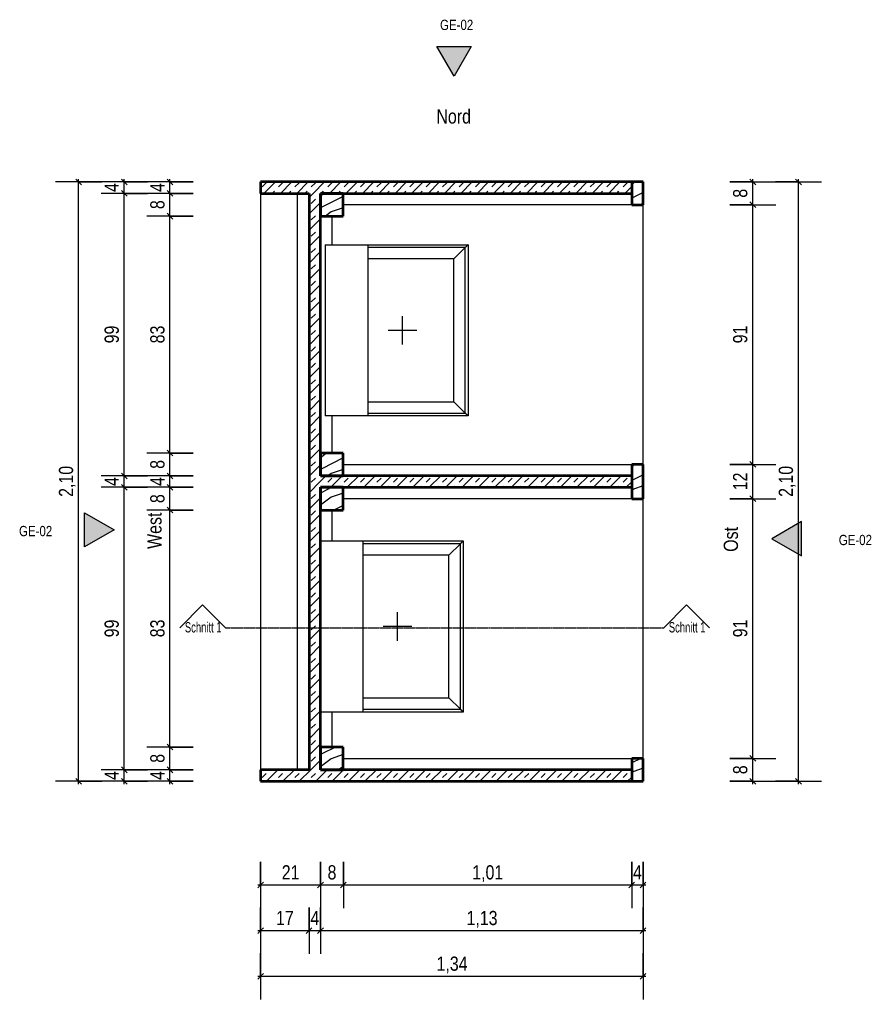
# Model space of a CAD drawing. Header units: millimetres. Extents: x 24432 to 35202, y -11472 to 19833.
# Drawn here: x 24432 to 27415, y 16400 to 19833 of the extents above; entities that cross this region are included whole.
import ezdxf

# ---------------------------------------------------------------- set-up
doc = ezdxf.new("R2010")
doc.units = ezdxf.units.MM
doc.linetypes.add('_Schnittlinie_', pattern=[6, 3, -1, 1, -1])
for name, color, linetype, lineweight in [('A-ANNO-DIMS', 211, 'Continuous', 5), ('A-ANNO-DIMS-20', 211, 'Continuous', 5), ('A-FLOR', 192, 'Continuous', 18), ('A-WALL', 113, 'Continuous', 18), ('A-WALL-PATT', 111, 'Continuous', 35), ('G-ANNO-SYMB', 111, 'Continuous', 5), ('P-SANR-FIXT', 6, 'Continuous', 18), ('S-COLS', 52, 'Continuous', 18)]:
    doc.layers.add(name, color=color, linetype=linetype, lineweight=lineweight)
doc.styles.add('Arial', font='arial.ttf', dxfattribs={"width": 0.8, "height": 36})
doc.styles.add('Arial Narrow', font='ARIALN.TTF', dxfattribs={"width": 0.8, "height": 36})
doc.styles.add('Arial_1', font='arial.ttf', dxfattribs={"width": 0.8, "height": 50})
doc.dimstyles.new('Diagonalstrich_mit_Höhe', dxfattribs={"dimscale": 304.8, "dimtxt": 51.01297, "dimasz": 0.065617, "dimexe": 0.265748, "dimexo": 0.0625, "dimgap": 0.006562, "dimtad": 1, "dimdec": 1, "dimlfac": 0.1, "dimrnd": 0.1, "dimdsep": 46, "dimtxsty": 'Arial_1', "dimblk1": 'OBLIQUE', "dimblk2": 'OBLIQUE', "dimsah": 1, "dimcen": 0.09, "dimdle": 0.032808, "dimazin": 0, "dimtfac": 1, "dimtdec": 4, "dimtix": 1, "dimtmove": 0, "dimatfit": 3, "dimfxl": 0.265748, "dimfxlon": 1, "dimtvp": 1, "dimtolj": 1, "dimtzin": 0, "dimarcsym": 2})
doc.dimstyles.new('Diagonalstrich_mit_Höhe_1', dxfattribs={"dimscale": 304.8, "dimtxt": 51.01297, "dimasz": 0.065617, "dimexe": 0.265748, "dimexo": 0.0625, "dimgap": 0.006562, "dimtad": 1, "dimlfac": 0.001, "dimrnd": 0.001, "dimzin": 0, "dimdsep": 46, "dimtxsty": 'Arial_1', "dimblk1": 'OBLIQUE', "dimblk2": 'OBLIQUE', "dimsah": 1, "dimcen": 0.09, "dimdle": 0.032808, "dimazin": 0, "dimtfac": 1, "dimtdec": 4, "dimtix": 1, "dimtmove": 0, "dimatfit": 3, "dimfxl": 0.265748, "dimfxlon": 1, "dimtvp": 1, "dimtolj": 1, "dimtzin": 0, "dimarcsym": 2})
pattern_1 = [(45, (-7.184, -7.184), (-28.73682, 28.73682), [20.32, -20.32]), (45, (28.737, 0), (-28.73682, 28.73682), [])]
pattern_2 = [(216.87, (33.32, 83.3), (249.899702, 166.600446), [41.65, -374.85]), (206.565, (83.3, 58.31), (-83.300315, -83.300166), [93.132, -93.132]), (198.435, (83.3, 16.66), (-166.599464, -83.300234), [52.684, -210.734])]

# ---------------------------------------------------------------- blocks, each defined once
blk = doc.blocks.new('Waschbecken 08 - 600 x 601-2394314-Ebene 0')
at = {"layer": 'P-SANR-FIXT'}
for p, q in [((-177.1, 150), (-177.1, 300)), ((422.9, 300), (-177.1, 300)), ((422.9, 300), (422.9, 150)), ((-177.1, 150), (-167.1, 150)), ((-177.1, -200), (-177.1, 150)), ((-167.1, 150), (412.9, 150)), ((-167.1, 150), (-167.1, -190)), ((-127.1, 150), (-127.1, -150)), ((372.9, -150), (372.9, 150)), ((412.9, 150), (422.9, 150)), ((412.9, -190), (412.9, 150)), ((422.9, 150), (422.9, -200)), ((122.9, -20), (122.9, 80)), ((72.9, 30), (172.9, 30)), ((-167.1, -190), (-127.1, -150)), ((-127.1, -150), (372.9, -150)), ((412.9, -190), (372.9, -150)), ((422.9, -200), (-177.1, -200)), ((-167.1, -190), (412.9, -190))]:
    blk.add_line(p, q, dxfattribs=at)
for points in [[(-177.1, -200), (-176.5, -199.4), (-175.6, -198.5), (-174.2, -197.1), (-173.2, -196.1), (-172.1, -195), (-171, -193.9), (-170, -192.9), (-168.6, -191.5), (-167.7, -190.6), (-167.1, -190)], [(422.9, -200), (422.3, -199.4), (421.4, -198.5), (420, -197.1), (419, -196.1), (417.9, -195), (416.8, -193.9), (415.8, -192.9), (414.4, -191.5), (413.5, -190.6), (412.9, -190)]]:
    blk.add_open_spline(points, degree=3, knots=[0, 0, 0, 0, 0.2, 0.3, 0.4, 0.5, 0.6, 0.7, 0.8, 1, 1, 1, 1], dxfattribs=at)
blk = doc.blocks.new('Waschbecken 08 - 600 x 601-V1-Ebene 0')
at = {"layer": 'P-SANR-FIXT'}
for p, q in [((-177.1, 150), (-177.1, 300)), ((422.9, 300), (422.9, 150)), ((-177.1, 150), (-167.1, 150)), ((-177.1, -200), (-177.1, 150)), ((-167.1, 150), (412.9, 150)), ((-167.1, 150), (-167.1, -190)), ((-127.1, 150), (-127.1, -150)), ((372.9, -150), (372.9, 150)), ((412.9, 150), (422.9, 150)), ((412.9, -190), (412.9, 150)), ((422.9, 150), (422.9, -200)), ((122.9, -20), (122.9, 80)), ((72.9, 30), (172.9, 30)), ((-167.1, -190), (-127.1, -150)), ((-127.1, -150), (372.9, -150)), ((412.9, -190), (372.9, -150)), ((422.9, -200), (-177.1, -200)), ((-167.1, -190), (412.9, -190))]:
    blk.add_line(p, q, dxfattribs=at)
for points in [[(-177.1, -200), (-176.5, -199.4), (-175.6, -198.5), (-174.2, -197.1), (-173.2, -196.1), (-172.1, -195), (-171, -193.9), (-170, -192.9), (-168.6, -191.5), (-167.7, -190.6), (-167.1, -190)], [(422.9, -200), (422.3, -199.4), (421.4, -198.5), (420, -197.1), (419, -196.1), (417.9, -195), (416.8, -193.9), (415.8, -192.9), (414.4, -191.5), (413.5, -190.6), (412.9, -190)]]:
    blk.add_open_spline(points, degree=3, knots=[0, 0, 0, 0, 0.2, 0.3, 0.4, 0.5, 0.6, 0.7, 0.8, 1, 1, 1, 1], dxfattribs=at)
blk = doc.blocks.new('Holz Stütze - rechteckig - Holz 120 x 40-2457104-Ebene 0')
at = {"layer": 'S-COLS', "lineweight": 5}
h = blk.add_hatch(dxfattribs=at)
h.set_pattern_fill('FP_3', color=256, style=0, pattern_type=2)
h.set_pattern_definition([(126.87, (-18130.894, 26562.437), (166.600446, -249.899702), [41.65, -374.85]), (116.565, (-18155.884, 26512.457), (-83.300166, 83.300315), [93.132, -93.132]), (108.435, (-18197.534, 26512.457), (-83.300234, 166.599464), [52.684, -210.734])])
h.paths.add_polyline_path([(-60, -20), (60, -20), (60, 20), (-60, 20)], flags=0)
at = {"layer": 'S-COLS', "lineweight": 35}
for p, q in [((60, 20), (-60, 20)), ((-60, 20), (-60, -20)), ((60, -20), (60, 20)), ((-60, -20), (60, -20))]:
    blk.add_line(p, q, dxfattribs=at)
blk = doc.blocks.new('Holz Stütze - rechteckig - Holz 80 x 40-2457478-Ebene 0')
at = {"layer": 'S-COLS', "lineweight": 5}
h = blk.add_hatch(dxfattribs=at)
h.set_pattern_fill('FP_4', color=256, style=0, pattern_type=2)
h.set_pattern_definition([(126.87, (-19140.894, 26562.437), (166.6004464, -249.899702), [41.65, -374.85]), (116.565, (-19165.884, 26512.457), (-83.300166, 83.300315), [93.132, -93.132]), (108.435, (-19207.534, 26512.457), (-83.300234, 166.599464), [52.684, -210.734])])
h.paths.add_polyline_path([(-40, -20), (40, -20), (40, 20), (-40, 20)], flags=0)
at = {"layer": 'S-COLS', "lineweight": 35}
for p, q in [((40, 20), (-40, 20)), ((-40, 20), (-40, -20)), ((40, -20), (40, 20)), ((-40, -20), (40, -20))]:
    blk.add_line(p, q, dxfattribs=at)
blk = doc.blocks.new('Holz Stütze - rechteckig - Holz 80 x 40-V2-Ebene 0')
at = {"layer": 'S-COLS', "lineweight": 5}
h = blk.add_hatch(dxfattribs=at)
h.set_pattern_fill('FP_5', color=256, style=0, pattern_type=2)
h.set_pattern_definition([(126.87, (-17120.894, 26562.437), (166.600446, -249.899702), [41.65, -374.85]), (116.565, (-17145.884, 26512.457), (-83.300166, 83.300315), [93.132, -93.132]), (108.435, (-17187.534, 26512.457), (-83.300234, 166.599464), [52.684, -210.734])])
h.paths.add_polyline_path([(-40, -20), (40, -20), (40, 20), (-40, 20)], flags=0)
at = {"layer": 'S-COLS', "lineweight": 35}
for p, q in [((40, 20), (-40, 20)), ((-40, 20), (-40, -20)), ((40, -20), (40, 20)), ((-40, -20), (40, -20))]:
    blk.add_line(p, q, dxfattribs=at)
blk = doc.blocks.new('Ansicht - Ansichtensymbol-639334-Ebene 0')
at = {"layer": 'G-ANNO-SYMB'}
blk.add_hatch(color=256, dxfattribs=at).paths.add_polyline_path([(3, 0), (-3, 0), (0, 5.2)], flags=0)
for p, q in [((0, 5.2), (-3, 0)), ((3, 0), (0, 5.2)), ((-3, 0), (3, 0))]:
    blk.add_line(p, q, dxfattribs=at)
blk = doc.blocks.new('Schnitt - Name-592450-Ebene 0')
at = {"layer": 'G-ANNO-SYMB', "lineweight": 9}
for p, q in [((-4, 4), (-8, 0)), ((0, 0), (-4, 4))]:
    blk.add_line(p, q, dxfattribs=at)
blk = doc.blocks.new('DIMBLOCK1-Ebene 0')
at = {"layer": 'A-ANNO-DIMS-20'}
for p, q in [((25275.8, 16881.9), (25275.8, 16719.9)), ((25275.8, 16800.9), (25275.8, 16881.9)), ((25485.8, 16881.9), (25485.8, 16719.9)), ((25485.8, 16800.9), (25485.8, 16881.9)), ((25265.8, 16800.9), (25485.8, 16800.9))]:
    blk.add_line(p, q, dxfattribs=at)
at = {"layer": 'A-ANNO-DIMS-20', "lineweight": 9}
for p, q in [((25275.8, 16800.9), (25265.8, 16790.9)), ((25275.8, 16800.9), (25285.8, 16810.9)), ((25485.8, 16800.9), (25475.8, 16790.9)), ((25485.8, 16800.9), (25495.8, 16810.9))]:
    blk.add_line(p, q, dxfattribs=at)
at = {"layer": 'A-ANNO-DIMS-20', "color": 0, "insert": (25350.1, 16870.1), "char_height": 50, "width": 73.458, "attachment_point": 1, "line_spacing_factor": 0.941778, "style": 'Arial_1'}
blk.add_mtext('21', dxfattribs=at)
blk = doc.blocks.new('_Oblique')
at = {"color": 0, "linetype": 'ByBlock', "lineweight": -2}
blk.add_line((-0.5, -0.5), (0.5, 0.5), dxfattribs=at)
blk = doc.blocks.new('DIMBLOCK2-Ebene 0')
at = {"layer": 'A-ANNO-DIMS-20'}
for p, q in [((25485.8, 16881.9), (25485.8, 16719.9)), ((25485.8, 16800.9), (25485.8, 16881.9)), ((25565.8, 16881.9), (25565.8, 16719.9)), ((25565.8, 16800.9), (25565.8, 16881.9)), ((25485.8, 16800.9), (25565.8, 16800.9))]:
    blk.add_line(p, q, dxfattribs=at)
at = {"layer": 'A-ANNO-DIMS-20', "lineweight": 9}
for p, q in [((25485.8, 16800.9), (25475.8, 16790.9)), ((25485.8, 16800.9), (25495.8, 16810.9)), ((25565.8, 16800.9), (25555.8, 16790.9)), ((25565.8, 16800.9), (25575.8, 16810.9))]:
    blk.add_line(p, q, dxfattribs=at)
at = {"layer": 'A-ANNO-DIMS-20', "color": 0, "insert": (25510.5, 16870.1), "char_height": 50, "width": 36.729, "attachment_point": 1, "line_spacing_factor": 0.941778, "style": 'Arial_1'}
blk.add_mtext('8', dxfattribs=at)
blk = doc.blocks.new('DIMBLOCK3-Ebene 0')
at = {"layer": 'A-ANNO-DIMS-20'}
for p, q in [((25565.8, 16881.9), (25565.8, 16719.9)), ((25565.8, 16800.9), (25565.8, 16881.9)), ((26575.8, 16881.9), (26575.8, 16719.9)), ((26575.8, 16800.9), (26575.8, 16881.9)), ((25565.8, 16800.9), (26575.8, 16800.9))]:
    blk.add_line(p, q, dxfattribs=at)
at = {"layer": 'A-ANNO-DIMS-20', "lineweight": 9}
for p, q in [((25565.8, 16800.9), (25555.8, 16790.9)), ((25565.8, 16800.9), (25575.8, 16810.9)), ((26575.8, 16800.9), (26565.8, 16790.9)), ((26575.8, 16800.9), (26585.8, 16810.9))]:
    blk.add_line(p, q, dxfattribs=at)
at = {"layer": 'A-ANNO-DIMS-20', "color": 0, "insert": (26017.2, 16870.1), "char_height": 50, "width": 128.552, "attachment_point": 1, "line_spacing_factor": 0.941778, "style": 'Arial_1'}
blk.add_mtext('1,01', dxfattribs=at)
blk = doc.blocks.new('DIMBLOCK4-Ebene 0')
at = {"layer": 'A-ANNO-DIMS-20'}
for p, q in [((26575.8, 16881.9), (26575.8, 16719.9)), ((26575.8, 16800.9), (26575.8, 16881.9)), ((26615.8, 16881.9), (26615.8, 16719.9)), ((26615.8, 16800.9), (26615.8, 16881.9)), ((26575.8, 16800.9), (26625.8, 16800.9))]:
    blk.add_line(p, q, dxfattribs=at)
at = {"layer": 'A-ANNO-DIMS-20', "lineweight": 9}
for p, q in [((26575.8, 16800.9), (26565.8, 16790.9)), ((26575.8, 16800.9), (26585.8, 16810.9)), ((26615.8, 16800.9), (26605.8, 16790.9)), ((26615.8, 16800.9), (26625.8, 16810.9))]:
    blk.add_line(p, q, dxfattribs=at)
at = {"layer": 'A-ANNO-DIMS-20', "color": 0, "insert": (26580.5, 16870.1), "char_height": 50, "width": 36.729, "attachment_point": 1, "line_spacing_factor": 0.941778, "style": 'Arial_1'}
blk.add_mtext('4', dxfattribs=at)
blk = doc.blocks.new('DIMBLOCK5-Ebene 0')
at = {"layer": 'A-ANNO-DIMS-20'}
for p, q in [((25275.8, 16721.9), (25275.8, 16559.9)), ((25275.8, 16640.9), (25275.8, 16721.9)), ((25445.8, 16721.9), (25445.8, 16559.9)), ((25445.8, 16640.9), (25445.8, 16721.9)), ((25265.8, 16640.9), (25445.8, 16640.9))]:
    blk.add_line(p, q, dxfattribs=at)
at = {"layer": 'A-ANNO-DIMS-20', "lineweight": 9}
for p, q in [((25275.8, 16640.9), (25285.8, 16650.9)), ((25445.8, 16640.9), (25455.8, 16650.9)), ((25275.8, 16640.9), (25265.8, 16630.9)), ((25445.8, 16640.9), (25435.8, 16630.9))]:
    blk.add_line(p, q, dxfattribs=at)
at = {"layer": 'A-ANNO-DIMS-20', "color": 0, "insert": (25330.1, 16710.1), "char_height": 50, "width": 73.458, "attachment_point": 1, "line_spacing_factor": 0.941778, "style": 'Arial_1'}
blk.add_mtext('17', dxfattribs=at)
blk = doc.blocks.new('DIMBLOCK6-Ebene 0')
at = {"layer": 'A-ANNO-DIMS-20'}
for p, q in [((25445.8, 16721.9), (25445.8, 16559.9)), ((25445.8, 16640.9), (25445.8, 16721.9)), ((25485.8, 16721.9), (25485.8, 16559.9)), ((25485.8, 16640.9), (25485.8, 16721.9)), ((25445.8, 16640.9), (25485.8, 16640.9))]:
    blk.add_line(p, q, dxfattribs=at)
at = {"layer": 'A-ANNO-DIMS-20', "lineweight": 9}
for p, q in [((25445.8, 16640.9), (25455.8, 16650.9)), ((25485.8, 16640.9), (25495.8, 16650.9)), ((25445.8, 16640.9), (25435.8, 16630.9)), ((25485.8, 16640.9), (25475.8, 16630.9))]:
    blk.add_line(p, q, dxfattribs=at)
at = {"layer": 'A-ANNO-DIMS-20', "color": 0, "insert": (25450.5, 16710.1), "char_height": 50, "width": 36.729, "attachment_point": 1, "line_spacing_factor": 0.941778, "style": 'Arial_1'}
blk.add_mtext('4', dxfattribs=at)
blk = doc.blocks.new('DIMBLOCK7-Ebene 0')
at = {"layer": 'A-ANNO-DIMS-20'}
for p, q in [((25485.8, 16721.9), (25485.8, 16559.9)), ((25485.8, 16640.9), (25485.8, 16721.9)), ((26615.8, 16721.9), (26615.8, 16559.9)), ((26615.8, 16640.9), (26615.8, 16721.9)), ((25485.8, 16640.9), (26625.8, 16640.9))]:
    blk.add_line(p, q, dxfattribs=at)
at = {"layer": 'A-ANNO-DIMS-20', "lineweight": 9}
for p, q in [((25485.8, 16640.9), (25495.8, 16650.9)), ((26615.8, 16640.9), (26625.8, 16650.9)), ((25485.8, 16640.9), (25475.8, 16630.9)), ((26615.8, 16640.9), (26605.8, 16630.9))]:
    blk.add_line(p, q, dxfattribs=at)
at = {"layer": 'A-ANNO-DIMS-20', "color": 0, "insert": (25997.2, 16710.1), "char_height": 50, "width": 128.552, "attachment_point": 1, "line_spacing_factor": 0.941778, "style": 'Arial_1'}
blk.add_mtext('1,13', dxfattribs=at)
blk = doc.blocks.new('DIMBLOCK8-Ebene 0')
at = {"layer": 'A-ANNO-DIMS-20'}
for p, q in [((25275.8, 16561.9), (25275.8, 16399.9)), ((25275.8, 16480.9), (25275.8, 16561.9)), ((26615.8, 16561.9), (26615.8, 16399.9)), ((26615.8, 16480.9), (26615.8, 16561.9)), ((25265.8, 16480.9), (26625.8, 16480.9))]:
    blk.add_line(p, q, dxfattribs=at)
at = {"layer": 'A-ANNO-DIMS-20', "lineweight": 9}
for p, q in [((25275.8, 16480.9), (25265.8, 16470.9)), ((25275.8, 16480.9), (25285.8, 16490.9)), ((26615.8, 16480.9), (26605.8, 16470.9)), ((26615.8, 16480.9), (26625.8, 16490.9))]:
    blk.add_line(p, q, dxfattribs=at)
at = {"layer": 'A-ANNO-DIMS-20', "color": 0, "insert": (25892.2, 16550.1), "char_height": 50, "width": 128.552, "attachment_point": 1, "line_spacing_factor": 0.941778, "style": 'Arial_1'}
blk.add_mtext('1,34', dxfattribs=at)
blk = doc.blocks.new('DIMBLOCK9-Ebene 0')
at = {"layer": 'A-ANNO-DIMS-20'}
for p, q in [((25039.6, 17204.2), (24877.6, 17204.2)), ((24958.6, 17154.2), (24958.6, 17204.2)), ((24958.6, 17204.2), (25039.6, 17204.2)), ((25039.6, 17164.2), (24877.6, 17164.2)), ((24958.6, 17164.2), (25039.6, 17164.2))]:
    blk.add_line(p, q, dxfattribs=at)
at = {"layer": 'A-ANNO-DIMS-20', "lineweight": 9}
for p, q in [((24958.6, 17204.2), (24948.6, 17214.2)), ((24958.6, 17204.2), (24968.6, 17194.2)), ((24958.6, 17164.2), (24948.6, 17174.2)), ((24958.6, 17164.2), (24968.6, 17154.2))]:
    blk.add_line(p, q, dxfattribs=at)
at = {"layer": 'A-ANNO-DIMS-20', "color": 0, "insert": (24889.4, 17168.9), "char_height": 50, "width": 36.729, "attachment_point": 1, "rotation": 90, "line_spacing_factor": 0.941778, "style": 'Arial_1'}
blk.add_mtext('4', dxfattribs=at)
blk = doc.blocks.new('DIMBLOCK10-Ebene 0')
at = {"layer": 'A-ANNO-DIMS-20'}
for p, q in [((25039.6, 17284.2), (24877.6, 17284.2)), ((24958.6, 17204.2), (24958.6, 17284.2)), ((24958.6, 17284.2), (25039.6, 17284.2)), ((25039.6, 17204.2), (24877.6, 17204.2)), ((24958.6, 17204.2), (25039.6, 17204.2))]:
    blk.add_line(p, q, dxfattribs=at)
at = {"layer": 'A-ANNO-DIMS-20', "lineweight": 9}
for p, q in [((24958.6, 17284.2), (24948.6, 17294.2)), ((24958.6, 17284.2), (24968.6, 17274.2)), ((24958.6, 17204.2), (24948.6, 17214.2)), ((24958.6, 17204.2), (24968.6, 17194.2))]:
    blk.add_line(p, q, dxfattribs=at)
at = {"layer": 'A-ANNO-DIMS-20', "color": 0, "insert": (24889.4, 17228.9), "char_height": 50, "width": 36.729, "attachment_point": 1, "rotation": 90, "line_spacing_factor": 0.941778, "style": 'Arial_1'}
blk.add_mtext('8', dxfattribs=at)
blk = doc.blocks.new('DIMBLOCK11-Ebene 0')
at = {"layer": 'A-ANNO-DIMS-20'}
for p, q in [((25039.6, 18114.2), (24877.6, 18114.2)), ((24958.6, 17284.2), (24958.6, 18114.2)), ((24958.6, 18114.2), (25039.6, 18114.2)), ((25039.6, 17284.2), (24877.6, 17284.2)), ((24958.6, 17284.2), (25039.6, 17284.2))]:
    blk.add_line(p, q, dxfattribs=at)
at = {"layer": 'A-ANNO-DIMS-20', "lineweight": 9}
for p, q in [((24958.6, 18114.2), (24948.6, 18124.2)), ((24958.6, 18114.2), (24968.6, 18104.2)), ((24958.6, 17284.2), (24948.6, 17294.2)), ((24958.6, 17284.2), (24968.6, 17274.2))]:
    blk.add_line(p, q, dxfattribs=at)
at = {"layer": 'A-ANNO-DIMS-20', "color": 0, "insert": (24889.4, 17668.6), "char_height": 50, "width": 73.458, "attachment_point": 1, "rotation": 90, "line_spacing_factor": 0.941778, "style": 'Arial_1'}
blk.add_mtext('83', dxfattribs=at)
blk = doc.blocks.new('DIMBLOCK12-Ebene 0')
at = {"layer": 'A-ANNO-DIMS-20', "lineweight": 9}
for p, q in [((24958.6, 18194.2), (24948.6, 18204.2)), ((24958.6, 18194.2), (24968.6, 18184.2)), ((24958.6, 18114.2), (24948.6, 18124.2)), ((24958.6, 18114.2), (24968.6, 18104.2))]:
    blk.add_line(p, q, dxfattribs=at)
at = {"layer": 'A-ANNO-DIMS-20'}
for p, q in [((25039.6, 18194.2), (24877.6, 18194.2)), ((24958.6, 18114.2), (24958.6, 18194.2)), ((24958.6, 18194.2), (25039.6, 18194.2)), ((25039.6, 18114.2), (24877.6, 18114.2)), ((24958.6, 18114.2), (25039.6, 18114.2))]:
    blk.add_line(p, q, dxfattribs=at)
at = {"layer": 'A-ANNO-DIMS-20', "color": 0, "insert": (24889.4, 18138.9), "char_height": 50, "width": 36.729, "attachment_point": 1, "rotation": 90, "line_spacing_factor": 0.941778, "style": 'Arial_1'}
blk.add_mtext('8', dxfattribs=at)
blk = doc.blocks.new('DIMBLOCK13-Ebene 0')
at = {"layer": 'A-ANNO-DIMS-20'}
for p, q in [((25039.6, 18234.2), (24877.6, 18234.2)), ((24958.6, 18194.2), (24958.6, 18234.2)), ((24958.6, 18234.2), (25039.6, 18234.2)), ((25039.6, 18194.2), (24877.6, 18194.2)), ((24958.6, 18194.2), (25039.6, 18194.2))]:
    blk.add_line(p, q, dxfattribs=at)
at = {"layer": 'A-ANNO-DIMS-20', "lineweight": 9}
for p, q in [((24958.6, 18234.2), (24948.6, 18244.2)), ((24958.6, 18234.2), (24968.6, 18224.2)), ((24958.6, 18194.2), (24948.6, 18204.2)), ((24958.6, 18194.2), (24968.6, 18184.2))]:
    blk.add_line(p, q, dxfattribs=at)
at = {"layer": 'A-ANNO-DIMS-20', "color": 0, "insert": (24889.4, 18198.9), "char_height": 50, "width": 36.729, "attachment_point": 1, "rotation": 90, "line_spacing_factor": 0.941778, "style": 'Arial_1'}
blk.add_mtext('4', dxfattribs=at)
blk = doc.blocks.new('DIMBLOCK14-Ebene 0')
at = {"layer": 'A-ANNO-DIMS-20'}
for p, q in [((25039.6, 18314.2), (24877.6, 18314.2)), ((24958.6, 18234.2), (24958.6, 18314.2)), ((24958.6, 18314.2), (25039.6, 18314.2)), ((25039.6, 18234.2), (24877.6, 18234.2)), ((24958.6, 18234.2), (25039.6, 18234.2))]:
    blk.add_line(p, q, dxfattribs=at)
at = {"layer": 'A-ANNO-DIMS-20', "lineweight": 9}
for p, q in [((24958.6, 18314.2), (24948.6, 18324.2)), ((24958.6, 18314.2), (24968.6, 18304.2)), ((24958.6, 18234.2), (24948.6, 18244.2)), ((24958.6, 18234.2), (24968.6, 18224.2))]:
    blk.add_line(p, q, dxfattribs=at)
at = {"layer": 'A-ANNO-DIMS-20', "color": 0, "insert": (24889.4, 18258.9), "char_height": 50, "width": 36.729, "attachment_point": 1, "rotation": 90, "line_spacing_factor": 0.941778, "style": 'Arial_1'}
blk.add_mtext('8', dxfattribs=at)
blk = doc.blocks.new('DIMBLOCK15-Ebene 0')
at = {"layer": 'A-ANNO-DIMS-20'}
for p, q in [((25039.6, 19144.2), (24877.6, 19144.2)), ((24958.6, 18314.2), (24958.6, 19144.2)), ((24958.6, 19144.2), (25039.6, 19144.2)), ((25039.6, 18314.2), (24877.6, 18314.2)), ((24958.6, 18314.2), (25039.6, 18314.2))]:
    blk.add_line(p, q, dxfattribs=at)
at = {"layer": 'A-ANNO-DIMS-20', "lineweight": 9}
for p, q in [((24958.6, 19144.2), (24948.6, 19154.2)), ((24958.6, 19144.2), (24968.6, 19134.2)), ((24958.6, 18314.2), (24948.6, 18324.2)), ((24958.6, 18314.2), (24968.6, 18304.2))]:
    blk.add_line(p, q, dxfattribs=at)
at = {"layer": 'A-ANNO-DIMS-20', "color": 0, "insert": (24889.4, 18698.6), "char_height": 50, "width": 73.458, "attachment_point": 1, "rotation": 90, "line_spacing_factor": 0.941778, "style": 'Arial_1'}
blk.add_mtext('83', dxfattribs=at)
blk = doc.blocks.new('DIMBLOCK16-Ebene 0')
at = {"layer": 'A-ANNO-DIMS-20', "lineweight": 9}
for p, q in [((24958.6, 19224.2), (24948.6, 19234.2)), ((24958.6, 19224.2), (24968.6, 19214.2)), ((24958.6, 19144.2), (24948.6, 19154.2)), ((24958.6, 19144.2), (24968.6, 19134.2))]:
    blk.add_line(p, q, dxfattribs=at)
at = {"layer": 'A-ANNO-DIMS-20'}
for p, q in [((25039.6, 19224.2), (24877.6, 19224.2)), ((24958.6, 19144.2), (24958.6, 19224.2)), ((24958.6, 19224.2), (25039.6, 19224.2)), ((25039.6, 19144.2), (24877.6, 19144.2)), ((24958.6, 19144.2), (25039.6, 19144.2))]:
    blk.add_line(p, q, dxfattribs=at)
at = {"layer": 'A-ANNO-DIMS-20', "color": 0, "insert": (24889.4, 19168.9), "char_height": 50, "width": 36.729, "attachment_point": 1, "rotation": 90, "line_spacing_factor": 0.941778, "style": 'Arial_1'}
blk.add_mtext('8', dxfattribs=at)
blk = doc.blocks.new('DIMBLOCK17-Ebene 0')
at = {"layer": 'A-ANNO-DIMS-20'}
for p, q in [((25039.6, 19264.2), (24877.6, 19264.2)), ((24958.6, 19224.2), (24958.6, 19274.2)), ((24958.6, 19264.2), (25039.6, 19264.2)), ((25039.6, 19224.2), (24877.6, 19224.2)), ((24958.6, 19224.2), (25039.6, 19224.2))]:
    blk.add_line(p, q, dxfattribs=at)
at = {"layer": 'A-ANNO-DIMS-20', "lineweight": 9}
for p, q in [((24958.6, 19264.2), (24948.6, 19274.2)), ((24958.6, 19264.2), (24968.6, 19254.2)), ((24958.6, 19224.2), (24948.6, 19234.2)), ((24958.6, 19224.2), (24968.6, 19214.2))]:
    blk.add_line(p, q, dxfattribs=at)
at = {"layer": 'A-ANNO-DIMS-20', "color": 0, "insert": (24889.4, 19228.9), "char_height": 50, "width": 36.729, "attachment_point": 1, "rotation": 90, "line_spacing_factor": 0.941778, "style": 'Arial_1'}
blk.add_mtext('4', dxfattribs=at)
blk = doc.blocks.new('DIMBLOCK18-Ebene 0')
at = {"layer": 'A-ANNO-DIMS-20'}
for p, q in [((24879.6, 17204.2), (24717.6, 17204.2)), ((24798.6, 17154.2), (24798.6, 17204.2)), ((24798.6, 17204.2), (24879.6, 17204.2)), ((24879.6, 17164.2), (24717.6, 17164.2)), ((24798.6, 17164.2), (24879.6, 17164.2))]:
    blk.add_line(p, q, dxfattribs=at)
at = {"layer": 'A-ANNO-DIMS-20', "lineweight": 9}
for p, q in [((24798.6, 17204.2), (24788.6, 17214.2)), ((24798.6, 17204.2), (24808.6, 17194.2)), ((24798.6, 17164.2), (24788.6, 17174.2)), ((24798.6, 17164.2), (24808.6, 17154.2))]:
    blk.add_line(p, q, dxfattribs=at)
at = {"layer": 'A-ANNO-DIMS-20', "color": 0, "insert": (24729.4, 17168.9), "char_height": 50, "width": 36.729, "attachment_point": 1, "rotation": 90, "line_spacing_factor": 0.941778, "style": 'Arial_1'}
blk.add_mtext('4', dxfattribs=at)
blk = doc.blocks.new('DIMBLOCK19-Ebene 0')
at = {"layer": 'A-ANNO-DIMS-20', "lineweight": 9}
for p, q in [((24798.6, 18194.2), (24788.6, 18204.2)), ((24798.6, 18194.2), (24808.6, 18184.2)), ((24798.6, 17204.2), (24788.6, 17214.2)), ((24798.6, 17204.2), (24808.6, 17194.2))]:
    blk.add_line(p, q, dxfattribs=at)
at = {"layer": 'A-ANNO-DIMS-20'}
for p, q in [((24879.6, 18194.2), (24717.6, 18194.2)), ((24798.6, 17204.2), (24798.6, 18194.2)), ((24798.6, 18194.2), (24879.6, 18194.2)), ((24879.6, 17204.2), (24717.6, 17204.2)), ((24798.6, 17204.2), (24879.6, 17204.2))]:
    blk.add_line(p, q, dxfattribs=at)
at = {"layer": 'A-ANNO-DIMS-20', "color": 0, "insert": (24729.4, 17668.6), "char_height": 50, "width": 73.458, "attachment_point": 1, "rotation": 90, "line_spacing_factor": 0.941778, "style": 'Arial_1'}
blk.add_mtext('99', dxfattribs=at)
blk = doc.blocks.new('DIMBLOCK20-Ebene 0')
at = {"layer": 'A-ANNO-DIMS-20'}
for p, q in [((24879.6, 18234.2), (24717.6, 18234.2)), ((24798.6, 18194.2), (24798.6, 18234.2)), ((24798.6, 18234.2), (24879.6, 18234.2)), ((24879.6, 18194.2), (24717.6, 18194.2)), ((24798.6, 18194.2), (24879.6, 18194.2))]:
    blk.add_line(p, q, dxfattribs=at)
at = {"layer": 'A-ANNO-DIMS-20', "lineweight": 9}
for p, q in [((24798.6, 18234.2), (24788.6, 18244.2)), ((24798.6, 18234.2), (24808.6, 18224.2)), ((24798.6, 18194.2), (24788.6, 18204.2)), ((24798.6, 18194.2), (24808.6, 18184.2))]:
    blk.add_line(p, q, dxfattribs=at)
at = {"layer": 'A-ANNO-DIMS-20', "color": 0, "insert": (24729.4, 18198.9), "char_height": 50, "width": 36.729, "attachment_point": 1, "rotation": 90, "line_spacing_factor": 0.941778, "style": 'Arial_1'}
blk.add_mtext('4', dxfattribs=at)
blk = doc.blocks.new('DIMBLOCK21-Ebene 0')
at = {"layer": 'A-ANNO-DIMS-20', "lineweight": 9}
for p, q in [((24798.6, 19224.2), (24788.6, 19234.2)), ((24798.6, 19224.2), (24808.6, 19214.2)), ((24798.6, 18234.2), (24788.6, 18244.2)), ((24798.6, 18234.2), (24808.6, 18224.2))]:
    blk.add_line(p, q, dxfattribs=at)
at = {"layer": 'A-ANNO-DIMS-20'}
for p, q in [((24879.6, 19224.2), (24717.6, 19224.2)), ((24798.6, 18234.2), (24798.6, 19224.2)), ((24798.6, 19224.2), (24879.6, 19224.2)), ((24879.6, 18234.2), (24717.6, 18234.2)), ((24798.6, 18234.2), (24879.6, 18234.2))]:
    blk.add_line(p, q, dxfattribs=at)
at = {"layer": 'A-ANNO-DIMS-20', "color": 0, "insert": (24729.4, 18698.6), "char_height": 50, "width": 73.458, "attachment_point": 1, "rotation": 90, "line_spacing_factor": 0.941778, "style": 'Arial_1'}
blk.add_mtext('99', dxfattribs=at)
blk = doc.blocks.new('DIMBLOCK22-Ebene 0')
at = {"layer": 'A-ANNO-DIMS-20'}
for p, q in [((24879.6, 19264.2), (24717.6, 19264.2)), ((24798.6, 19224.2), (24798.6, 19274.2)), ((24798.6, 19264.2), (24879.6, 19264.2)), ((24879.6, 19224.2), (24717.6, 19224.2)), ((24798.6, 19224.2), (24879.6, 19224.2))]:
    blk.add_line(p, q, dxfattribs=at)
at = {"layer": 'A-ANNO-DIMS-20', "lineweight": 9}
for p, q in [((24798.6, 19264.2), (24788.6, 19274.2)), ((24798.6, 19264.2), (24808.6, 19254.2)), ((24798.6, 19224.2), (24788.6, 19234.2)), ((24798.6, 19224.2), (24808.6, 19214.2))]:
    blk.add_line(p, q, dxfattribs=at)
at = {"layer": 'A-ANNO-DIMS-20', "color": 0, "insert": (24729.4, 19228.9), "char_height": 50, "width": 36.729, "attachment_point": 1, "rotation": 90, "line_spacing_factor": 0.941778, "style": 'Arial_1'}
blk.add_mtext('4', dxfattribs=at)
blk = doc.blocks.new('DIMBLOCK23-Ebene 0')
at = {"layer": 'A-ANNO-DIMS-20'}
for p, q in [((24719.6, 19264.2), (24557.6, 19264.2)), ((24638.6, 17154.2), (24638.6, 19274.2)), ((24638.6, 19264.2), (24719.6, 19264.2)), ((24719.6, 17164.2), (24557.6, 17164.2)), ((24638.6, 17164.2), (24719.6, 17164.2))]:
    blk.add_line(p, q, dxfattribs=at)
at = {"layer": 'A-ANNO-DIMS-20', "lineweight": 9}
for p, q in [((24638.6, 19264.2), (24628.6, 19274.2)), ((24638.6, 19264.2), (24648.6, 19254.2)), ((24638.6, 17164.2), (24628.6, 17174.2)), ((24638.6, 17164.2), (24648.6, 17154.2))]:
    blk.add_line(p, q, dxfattribs=at)
at = {"layer": 'A-ANNO-DIMS-20', "color": 0, "insert": (24569.4, 18160.6), "char_height": 50, "width": 128.552, "attachment_point": 1, "rotation": 90, "line_spacing_factor": 0.941778, "style": 'Arial_1'}
blk.add_mtext('2,10', dxfattribs=at)
blk = doc.blocks.new('DIMBLOCK24-Ebene 0')
at = {"layer": 'A-ANNO-DIMS-20'}
for p, q in [((26919.1, 17244.2), (27081.1, 17244.2)), ((27000.1, 17244.2), (26919.1, 17244.2)), ((27000.1, 17154.2), (27000.1, 17244.2)), ((26919.1, 17164.2), (27081.1, 17164.2)), ((27000.1, 17164.2), (26919.1, 17164.2))]:
    blk.add_line(p, q, dxfattribs=at)
at = {"layer": 'A-ANNO-DIMS-20', "lineweight": 9}
for p, q in [((27000.1, 17244.2), (26990.1, 17254.2)), ((27000.1, 17244.2), (27010.1, 17234.2)), ((27000.1, 17164.2), (26990.1, 17174.2)), ((27000.1, 17164.2), (27010.1, 17154.2))]:
    blk.add_line(p, q, dxfattribs=at)
at = {"layer": 'A-ANNO-DIMS-20', "color": 0, "insert": (26930.8, 17188.9), "char_height": 50, "width": 36.729, "attachment_point": 1, "rotation": 90, "line_spacing_factor": 0.941778, "style": 'Arial_1'}
blk.add_mtext('8', dxfattribs=at)
blk = doc.blocks.new('DIMBLOCK25-Ebene 0')
at = {"layer": 'A-ANNO-DIMS-20', "lineweight": 9}
for p, q in [((27000.1, 18154.2), (26990.1, 18164.2)), ((27000.1, 18154.2), (27010.1, 18144.2)), ((27000.1, 17244.2), (26990.1, 17254.2)), ((27000.1, 17244.2), (27010.1, 17234.2))]:
    blk.add_line(p, q, dxfattribs=at)
at = {"layer": 'A-ANNO-DIMS-20'}
for p, q in [((26919.1, 18154.2), (27081.1, 18154.2)), ((27000.1, 18154.2), (26919.1, 18154.2)), ((27000.1, 17244.2), (27000.1, 18154.2)), ((26919.1, 17244.2), (27081.1, 17244.2)), ((27000.1, 17244.2), (26919.1, 17244.2))]:
    blk.add_line(p, q, dxfattribs=at)
at = {"layer": 'A-ANNO-DIMS-20', "color": 0, "insert": (26930.8, 17668.6), "char_height": 50, "width": 73.458, "attachment_point": 1, "rotation": 90, "line_spacing_factor": 0.941778, "style": 'Arial_1'}
blk.add_mtext('91', dxfattribs=at)
blk = doc.blocks.new('DIMBLOCK26-Ebene 0')
at = {"layer": 'A-ANNO-DIMS-20'}
for p, q in [((26919.1, 18274.2), (27081.1, 18274.2)), ((27000.1, 18274.2), (26919.1, 18274.2)), ((27000.1, 18154.2), (27000.1, 18274.2)), ((26919.1, 18154.2), (27081.1, 18154.2)), ((27000.1, 18154.2), (26919.1, 18154.2))]:
    blk.add_line(p, q, dxfattribs=at)
at = {"layer": 'A-ANNO-DIMS-20', "lineweight": 9}
for p, q in [((27000.1, 18274.2), (26990.1, 18284.2)), ((27000.1, 18274.2), (27010.1, 18264.2)), ((27000.1, 18154.2), (26990.1, 18164.2)), ((27000.1, 18154.2), (27010.1, 18144.2))]:
    blk.add_line(p, q, dxfattribs=at)
at = {"layer": 'A-ANNO-DIMS-20', "color": 0, "insert": (26930.8, 18183.6), "char_height": 50, "width": 73.458, "attachment_point": 1, "rotation": 90, "line_spacing_factor": 0.941778, "style": 'Arial_1'}
blk.add_mtext('12', dxfattribs=at)
blk = doc.blocks.new('DIMBLOCK27-Ebene 0')
at = {"layer": 'A-ANNO-DIMS-20', "lineweight": 9}
for p, q in [((27000.1, 19184.2), (26990.1, 19194.2)), ((27000.1, 19184.2), (27010.1, 19174.2)), ((27000.1, 18274.2), (26990.1, 18284.2)), ((27000.1, 18274.2), (27010.1, 18264.2))]:
    blk.add_line(p, q, dxfattribs=at)
at = {"layer": 'A-ANNO-DIMS-20'}
for p, q in [((26919.1, 19184.2), (27081.1, 19184.2)), ((27000.1, 19184.2), (26919.1, 19184.2)), ((27000.1, 18274.2), (27000.1, 19184.2)), ((26919.1, 18274.2), (27081.1, 18274.2)), ((27000.1, 18274.2), (26919.1, 18274.2))]:
    blk.add_line(p, q, dxfattribs=at)
at = {"layer": 'A-ANNO-DIMS-20', "color": 0, "insert": (26930.8, 18698.6), "char_height": 50, "width": 73.458, "attachment_point": 1, "rotation": 90, "line_spacing_factor": 0.941778, "style": 'Arial_1'}
blk.add_mtext('91', dxfattribs=at)
blk = doc.blocks.new('DIMBLOCK28-Ebene 0')
at = {"layer": 'A-ANNO-DIMS-20'}
for p, q in [((26919.1, 19264.2), (27081.1, 19264.2)), ((27000.1, 19264.2), (26919.1, 19264.2)), ((27000.1, 19184.2), (27000.1, 19274.2)), ((26919.1, 19184.2), (27081.1, 19184.2)), ((27000.1, 19184.2), (26919.1, 19184.2))]:
    blk.add_line(p, q, dxfattribs=at)
at = {"layer": 'A-ANNO-DIMS-20', "lineweight": 9}
for p, q in [((27000.1, 19264.2), (26990.1, 19274.2)), ((27000.1, 19264.2), (27010.1, 19254.2)), ((27000.1, 19184.2), (26990.1, 19194.2)), ((27000.1, 19184.2), (27010.1, 19174.2))]:
    blk.add_line(p, q, dxfattribs=at)
at = {"layer": 'A-ANNO-DIMS-20', "color": 0, "insert": (26930.8, 19208.9), "char_height": 50, "width": 36.729, "attachment_point": 1, "rotation": 90, "line_spacing_factor": 0.941778, "style": 'Arial_1'}
blk.add_mtext('8', dxfattribs=at)
blk = doc.blocks.new('DIMBLOCK29-Ebene 0')
at = {"layer": 'A-ANNO-DIMS-20'}
for p, q in [((27079.1, 19264.2), (27241.1, 19264.2)), ((27160.1, 19264.2), (27079.1, 19264.2)), ((27160.1, 17154.2), (27160.1, 19274.2)), ((27079.1, 17164.2), (27241.1, 17164.2)), ((27160.1, 17164.2), (27079.1, 17164.2))]:
    blk.add_line(p, q, dxfattribs=at)
at = {"layer": 'A-ANNO-DIMS-20', "lineweight": 9}
for p, q in [((27160.1, 19264.2), (27150.1, 19274.2)), ((27160.1, 19264.2), (27170.1, 19254.2)), ((27160.1, 17164.2), (27150.1, 17174.2)), ((27160.1, 17164.2), (27170.1, 17154.2))]:
    blk.add_line(p, q, dxfattribs=at)
at = {"layer": 'A-ANNO-DIMS-20', "color": 0, "insert": (27090.8, 18160.6), "char_height": 50, "width": 128.552, "attachment_point": 1, "rotation": 90, "line_spacing_factor": 0.941778, "style": 'Arial_1'}
blk.add_mtext('2,10', dxfattribs=at)

msp = doc.modelspace()

# ---------------------------------------------------------------- hatches: boundary and pattern name
at = {"layer": 'A-WALL-PATT', "lineweight": 5}
h = msp.add_hatch(dxfattribs=at)
h.set_pattern_fill('FP_1', color=256, style=0, pattern_type=2)
h.set_pattern_definition(pattern_1)
h.paths.add_polyline_path([(26575.757, 19224.194), (26575.757, 19264.194), (25275.757, 19264.194), (25275.757, 19224.194), (26013.734, 19224.194)], flags=0)
h = msp.add_hatch(dxfattribs=at)
h.set_pattern_fill('FP_1', color=256, style=0, pattern_type=2)
h.set_pattern_definition(pattern_1)
h.paths.add_polyline_path([(25485.757, 17204.194), (25485.757, 19224.194), (25445.757, 19224.194), (25445.757, 17204.194)], flags=0)
h = msp.add_hatch(dxfattribs=at)
h.set_pattern_fill('FP_1', color=256, style=0, pattern_type=2)
h.set_pattern_definition(pattern_1)
h.paths.add_polyline_path([(26575.757, 18194.194), (26575.757, 18234.194), (25485.757, 18234.194), (25485.757, 18194.194), (26013.734, 18194.194)], flags=0)
h = msp.add_hatch(dxfattribs=at)
h.set_pattern_fill('FP_1', color=256, style=0, pattern_type=2)
h.set_pattern_definition(pattern_1)
h.paths.add_polyline_path([(26575.757, 17164.194), (26575.757, 17204.194), (25275.757, 17204.194), (25275.757, 17164.194), (26013.734, 17164.194)], flags=0)
at = {"layer": 'S-COLS', "lineweight": 5}
h = msp.add_hatch(dxfattribs=at)
h.set_pattern_fill('FP_2', color=256, style=0, pattern_type=2)
h.set_pattern_definition(pattern_2)
h.paths.add_polyline_path([(25565.757, 19144.194), (25565.757, 19224.194), (25485.757, 19224.194), (25485.757, 19144.194)], flags=0)
h = msp.add_hatch(dxfattribs=at)
h.set_pattern_fill('FP_2', color=256, style=0, pattern_type=2)
h.set_pattern_definition(pattern_2)
h.paths.add_polyline_path([(25565.757, 18234.194), (25565.757, 18314.194), (25485.757, 18314.194), (25485.757, 18234.194)], flags=0)
h = msp.add_hatch(dxfattribs=at)
h.set_pattern_fill('FP_2', color=256, style=0, pattern_type=2)
h.set_pattern_definition(pattern_2)
h.paths.add_polyline_path([(25565.757, 18114.194), (25565.757, 18194.194), (25485.757, 18194.194), (25485.757, 18114.194)], flags=0)
h = msp.add_hatch(dxfattribs=at)
h.set_pattern_fill('FP_2', color=256, style=0, pattern_type=2)
h.set_pattern_definition(pattern_2)
h.paths.add_polyline_path([(25565.757, 17204.194), (25565.757, 17284.194), (25485.757, 17284.194), (25485.757, 17204.194)], flags=0)

# ---------------------------------------------------------------- linework, layer by layer
at = {"layer": 'A-FLOR'}
for p, q in [((25275.757, 19224.194), (25275.757, 17204.194)), ((26615.757, 18274.194), (26615.757, 19184.194)), ((26615.757, 17244.194), (26615.757, 18154.194))]:
    msp.add_line(p, q, dxfattribs=at)
at = {"layer": 'A-WALL', "color": 7, "lineweight": 35}
for p, q in [((26575.757, 19264.194), (25275.757, 19264.194)), ((25275.757, 19264.194), (25275.757, 19224.194)), ((25275.757, 19224.194), (25445.757, 19224.194)), ((25445.757, 19224.194), (25445.757, 17204.194)), ((25485.757, 18234.194), (25485.757, 19224.194)), ((25485.757, 19224.194), (26575.757, 19224.194)), ((26575.757, 18234.194), (25485.757, 18234.194)), ((25485.757, 18194.194), (26575.757, 18194.194)), ((25485.757, 17204.194), (25485.757, 18194.194)), ((25445.757, 17204.194), (25275.757, 17204.194)), ((25275.757, 17204.194), (25275.757, 17164.194)), ((26575.757, 17204.194), (25485.757, 17204.194)), ((25275.757, 17164.194), (26575.757, 17164.194))]:
    msp.add_line(p, q, dxfattribs=at)
at = {"layer": 'A-WALL'}
for p, q in [((25405.757, 17204.194), (25405.757, 19224.194)), ((26575.757, 19184.194), (25565.757, 19184.194)), ((25525.757, 19144.194), (25525.757, 19044.194)), ((25525.757, 18444.194), (25525.757, 18314.194)), ((25565.757, 18274.194), (26575.757, 18274.194)), ((26575.757, 18154.194), (25565.757, 18154.194)), ((25525.757, 18114.194), (25525.757, 18006.572)), ((25525.757, 17406.572), (25525.757, 17284.194)), ((25565.757, 17244.194), (26575.757, 17244.194))]:
    msp.add_line(p, q, dxfattribs=at)
at = {"layer": 'G-ANNO-SYMB', "linetype": '_Schnittlinie_', "lineweight": 9}
msp.add_line((25152.84, 17702.249), (26687.896, 17702.249), dxfattribs=at)
at = {"layer": 'S-COLS', "lineweight": 35}
for p, q in [((25565.757, 19224.194), (25485.757, 19224.194)), ((25485.757, 19224.194), (25485.757, 19144.194)), ((25565.757, 19144.194), (25565.757, 19224.194)), ((25485.757, 19144.194), (25565.757, 19144.194)), ((25565.757, 18314.194), (25485.757, 18314.194)), ((25485.757, 18314.194), (25485.757, 18234.194)), ((25565.757, 18234.194), (25565.757, 18314.194)), ((25485.757, 18234.194), (25565.757, 18234.194)), ((25565.757, 18194.194), (25485.757, 18194.194)), ((25485.757, 18194.194), (25485.757, 18114.194)), ((25565.757, 18114.194), (25565.757, 18194.194)), ((25485.757, 18114.194), (25565.757, 18114.194)), ((25565.757, 17284.194), (25485.757, 17284.194)), ((25485.757, 17284.194), (25485.757, 17204.194)), ((25565.757, 17204.194), (25565.757, 17284.194)), ((25485.757, 17204.194), (25565.757, 17204.194))]:
    msp.add_line(p, q, dxfattribs=at)

# ---------------------------------------------------------------- block references
at = {"layer": 'G-ANNO-SYMB', "extrusion": (0, 0, -1), "xscale": 19.99999999999999, "yscale": 19.99999999999999, "zscale": 19.99999999999999}
for p, rotation in [((-25953.797, 19738.698), 180), ((-24659.072, 18045.116), 90.00000000000058)]:
    msp.add_blockref('Ansicht - Ansichtensymbol-639334-Ebene 0', p, dxfattribs=dict(at, rotation=rotation))
at = {"layer": 'G-ANNO-SYMB', "xscale": 19.99999999999999, "yscale": 19.99999999999999, "zscale": 19.99999999999999, "rotation": 89.99999999999991}
msp.add_blockref('Ansicht - Ansichtensymbol-639334-Ebene 0', (27170.395, 18013.868), dxfattribs=at)
at = {"layer": 'G-ANNO-SYMB', "lineweight": 9, "xscale": 19.99999999999999, "yscale": 19.99999999999999, "zscale": 19.99999999999999}
msp.add_blockref('Schnitt - Name-592450-Ebene 0', (25152.84, 17702.249), dxfattribs=at)
at = {"layer": 'G-ANNO-SYMB', "lineweight": 9, "extrusion": (0, 0, -1), "xscale": 19.99999999999999, "yscale": 19.99999999999999, "zscale": 19.99999999999999}
msp.add_blockref('Schnitt - Name-592450-Ebene 0', (-26687.896, 17702.249), dxfattribs=at)
at = {"layer": 'P-SANR-FIXT'}
for name, p, rotation in [('Waschbecken 08 - 600 x 601-2394314-Ebene 0', (25802.721, 18621.302), 90.00000000000038), ('Waschbecken 08 - 600 x 601-V1-Ebene 0', (25785.757, 17583.68), 90.00000000000087)]:
    msp.add_blockref(name, p, dxfattribs=dict(at, rotation=rotation))
at = {"layer": 'S-COLS', "rotation": 89.9999999999999}
for name, p in [('Holz Stütze - rechteckig - Holz 80 x 40-2457478-Ebene 0', (26595.757, 19224.194)), ('Holz Stütze - rechteckig - Holz 120 x 40-2457104-Ebene 0', (26595.757, 18214.194)), ('Holz Stütze - rechteckig - Holz 80 x 40-V2-Ebene 0', (26595.757, 17204.194))]:
    msp.add_blockref(name, p, dxfattribs=at)

# ---------------------------------------------------------------- texts
at = {"layer": 'G-ANNO-SYMB', "attachment_point": 1}
for s, insert, char_height, width, style in [('GE-02', (25904.571, 19832.472), 36, 138.5316, 'Arial'), ('Nord', (25891.689, 19518.778), 50, 146.2278, 'Arial_1'), ('GE-02', (24429.846, 18058.89), 36, 138.5316, 'Arial'), ('GE-02', (27301.169, 18027.642), 36, 138.5316, 'Arial'), ('Schnitt 1', (25010.813, 17721.67), 36, 150.0759, 'Arial Narrow'), ('Schnitt 1', (26705.869, 17721.67), 36, 150.0759, 'Arial Narrow')]:
    msp.add_mtext(s, dxfattribs=dict(at, insert=insert, char_height=char_height, width=width, style=style))
at = {"layer": 'G-ANNO-SYMB', "char_height": 50, "attachment_point": 1, "rotation": 90, "style": 'Arial_1'}
for s, insert, width in [('West', (24878.992, 17978.289), 157.7721), ('Ost', (26898.075, 17968.16), 106.4641)]:
    msp.add_mtext(s, dxfattribs=dict(at, insert=insert, width=width))

# ---------------------------------------------------------------- dimensions: what is measured, and where the dimension line sits
at = {"layer": 'A-ANNO-DIMS'}
for base, p1, p2, dimstyle, override, picture, middle in [((24638.626, 19264.194), (24719.626, 17164.194), (24719.626, 19264.194), 'Diagonalstrich_mit_Höhe_1', {"dimpost": '<>', "dimfxl": 2100}, 'DIMBLOCK23-Ebene 0', (24611.097, 18214.194)), ((24798.626, 19264.194), (24879.626, 19224.194), (24879.626, 19264.194), 'Diagonalstrich_mit_Höhe', {"dimpost": '<>', "dimfxl": 40}, 'DIMBLOCK22-Ebene 0', (24771.626, 19244.194)), ((24958.626, 19264.194), (25039.626, 19224.194), (25039.626, 19264.194), 'Diagonalstrich_mit_Höhe', {"dimpost": '<>', "dimfxl": 40}, 'DIMBLOCK17-Ebene 0', (24931.626, 19244.194)), ((27000.067, 19264.194), (26919.067, 19184.194), (26919.067, 19264.194), 'Diagonalstrich_mit_Höhe', {"dimpost": '<>', "dimfxl": 80}, 'DIMBLOCK28-Ebene 0', (26972.538, 19224.194)), ((27160.067, 19264.194), (27079.067, 17164.194), (27079.067, 19264.194), 'Diagonalstrich_mit_Höhe_1', {"dimpost": '<>', "dimfxl": 2100}, 'DIMBLOCK29-Ebene 0', (27132.538, 18214.194)), ((24798.626, 19224.194), (24879.626, 18234.194), (24879.626, 19224.194), 'Diagonalstrich_mit_Höhe', {"dimpost": '<>', "dimfxl": 990}, 'DIMBLOCK21-Ebene 0', (24771.097, 18729.194)), ((24958.626, 19224.194), (25039.626, 19144.194), (25039.626, 19224.194), 'Diagonalstrich_mit_Höhe', {"dimpost": '<>', "dimfxl": 80}, 'DIMBLOCK16-Ebene 0', (24931.097, 19184.194)), ((27000.067, 19184.194), (26919.067, 18274.194), (26919.067, 19184.194), 'Diagonalstrich_mit_Höhe', {"dimpost": '<>', "dimfxl": 910}, 'DIMBLOCK27-Ebene 0', (26972.538, 18729.194)), ((24958.626, 19144.194), (25039.626, 18314.194), (25039.626, 19144.194), 'Diagonalstrich_mit_Höhe', {"dimpost": '<>', "dimfxl": 830}, 'DIMBLOCK15-Ebene 0', (24931.08, 18729.194)), ((24958.626, 18314.194), (25039.626, 18234.194), (25039.626, 18314.194), 'Diagonalstrich_mit_Höhe', {"dimpost": '<>', "dimfxl": 80}, 'DIMBLOCK14-Ebene 0', (24931.097, 18274.194)), ((27000.067, 18274.194), (26919.067, 18154.194), (26919.067, 18274.194), 'Diagonalstrich_mit_Höhe', {"dimpost": '<>', "dimfxl": 120}, 'DIMBLOCK26-Ebene 0', (26972.964, 18214.194)), ((24798.626, 18234.194), (24879.626, 18194.194), (24879.626, 18234.194), 'Diagonalstrich_mit_Höhe', {"dimpost": '<>', "dimfxl": 40}, 'DIMBLOCK20-Ebene 0', (24771.626, 18214.194)), ((24958.626, 18234.194), (25039.626, 18194.194), (25039.626, 18234.194), 'Diagonalstrich_mit_Höhe', {"dimpost": '<>', "dimfxl": 40}, 'DIMBLOCK13-Ebene 0', (24931.626, 18214.194)), ((24798.626, 18194.194), (24879.626, 17204.194), (24879.626, 18194.194), 'Diagonalstrich_mit_Höhe', {"dimpost": '<>', "dimfxl": 990}, 'DIMBLOCK19-Ebene 0', (24771.097, 17699.194)), ((24958.626, 18194.194), (25039.626, 18114.194), (25039.626, 18194.194), 'Diagonalstrich_mit_Höhe', {"dimpost": '<>', "dimfxl": 80}, 'DIMBLOCK12-Ebene 0', (24931.097, 18154.194)), ((27000.067, 18154.194), (26919.067, 17244.194), (26919.067, 18154.194), 'Diagonalstrich_mit_Höhe', {"dimpost": '<>', "dimfxl": 910}, 'DIMBLOCK25-Ebene 0', (26972.538, 17699.194)), ((24958.626, 18114.194), (25039.626, 17284.194), (25039.626, 18114.194), 'Diagonalstrich_mit_Höhe', {"dimpost": '<>', "dimfxl": 830}, 'DIMBLOCK11-Ebene 0', (24931.08, 17699.194)), ((24958.626, 17284.194), (25039.626, 17204.194), (25039.626, 17284.194), 'Diagonalstrich_mit_Höhe', {"dimpost": '<>', "dimfxl": 80}, 'DIMBLOCK10-Ebene 0', (24931.097, 17244.194)), ((27000.067, 17244.194), (26919.067, 17164.194), (26919.067, 17244.194), 'Diagonalstrich_mit_Höhe', {"dimpost": '<>', "dimfxl": 80}, 'DIMBLOCK24-Ebene 0', (26972.538, 17204.194)), ((24798.626, 17204.194), (24879.626, 17164.194), (24879.626, 17204.194), 'Diagonalstrich_mit_Höhe', {"dimpost": '<>', "dimfxl": 40}, 'DIMBLOCK18-Ebene 0', (24771.626, 17184.194)), ((24958.626, 17204.194), (25039.626, 17164.194), (25039.626, 17204.194), 'Diagonalstrich_mit_Höhe', {"dimpost": '<>', "dimfxl": 40}, 'DIMBLOCK9-Ebene 0', (24931.626, 17184.194))]:
    dim = msp.add_linear_dim(base=base, p1=p1, p2=p2, angle=90, dimstyle=dimstyle, override=override, dxfattribs=at)
    dim.commit()
    dim.dimension.update_dxf_attribs({"geometry": picture, "text_midpoint": middle})
for base, p1, p2, dimstyle, override, picture, middle in [((25485.757, 16800.869), (25275.757, 16881.869), (25485.757, 16881.869), 'Diagonalstrich_mit_Höhe', {"dimpost": '<>', "dimfxl": 210}, 'DIMBLOCK1-Ebene 0', (25380.757, 16827.971)), ((25565.757, 16800.869), (25485.757, 16881.869), (25565.757, 16881.869), 'Diagonalstrich_mit_Höhe', {"dimpost": '<>', "dimfxl": 80}, 'DIMBLOCK2-Ebene 0', (25525.757, 16828.397)), ((26575.757, 16800.869), (25565.757, 16881.869), (26575.757, 16881.869), 'Diagonalstrich_mit_Höhe_1', {"dimpost": '<>', "dimfxl": 1010}, 'DIMBLOCK3-Ebene 0', (26070.757, 16828.397)), ((26615.757, 16800.869), (26575.757, 16881.869), (26615.757, 16881.869), 'Diagonalstrich_mit_Höhe', {"dimpost": '<>', "dimfxl": 40}, 'DIMBLOCK4-Ebene 0', (26595.757, 16827.869)), ((25445.757, 16640.869), (25275.757, 16721.869), (25445.757, 16721.869), 'Diagonalstrich_mit_Höhe', {"dimpost": '<>', "dimfxl": 170}, 'DIMBLOCK5-Ebene 0', (25360.757, 16667.971)), ((25485.757, 16640.869), (25445.757, 16721.869), (25485.757, 16721.869), 'Diagonalstrich_mit_Höhe', {"dimpost": '<>', "dimfxl": 40}, 'DIMBLOCK6-Ebene 0', (25465.757, 16667.869)), ((26615.757, 16640.869), (25485.757, 16721.869), (26615.757, 16721.869), 'Diagonalstrich_mit_Höhe_1', {"dimpost": '<>', "dimfxl": 1130}, 'DIMBLOCK7-Ebene 0', (26050.757, 16668.414)), ((26615.757, 16480.869), (25275.757, 16561.869), (26615.757, 16561.869), 'Diagonalstrich_mit_Höhe_1', {"dimpost": '<>', "dimfxl": 1340}, 'DIMBLOCK8-Ebene 0', (25945.757, 16508.414))]:
    dim = msp.add_linear_dim(base=base, p1=p1, p2=p2, dimstyle=dimstyle, override=override, dxfattribs=at)
    dim.commit()
    dim.dimension.update_dxf_attribs({"geometry": picture, "text_midpoint": middle})

doc.saveas('drawing.dxf')
